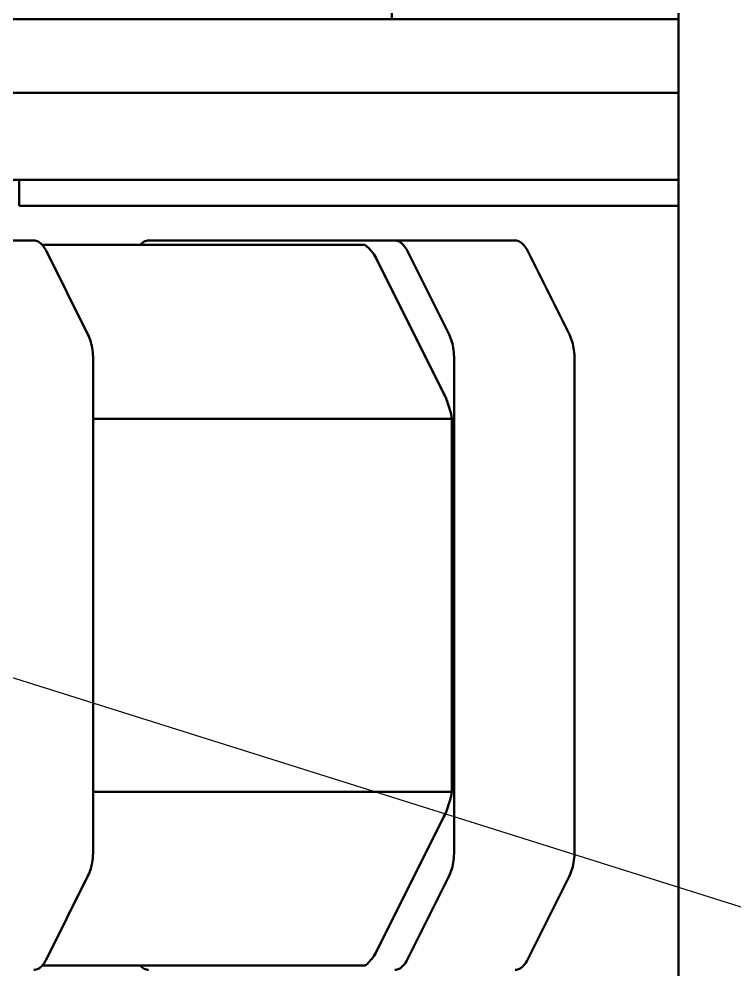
# Model space of a CAD drawing. Header units: inches. Extents: x -2049 to -860, y -317 to 524.
# Drawn here: x -1795.46 to -1767.98, y 403.3 to 439.8 of the extents above; entities that cross this region are included whole.
import ezdxf

# ---------------------------------------------------------------- set-up
doc = ezdxf.new("R2010")
doc.units = ezdxf.units.IN
doc.header["$LTSCALE"] = 2.574606
doc.header["$MEASUREMENT"] = 0
doc.layers.get('0').update_dxf_attribs({"linetype": 'CONTINUOUS', "lineweight": 50})
doc.layers.add('from', color=7, linetype='CONTINUOUS', lineweight=15)
doc.styles.add('TEXTSTYLE_1', font='gdt', dxfattribs={"width": 0.8})
doc.dimstyles.new('ISO-25', dxfattribs={"dimtxt": 5, "dimasz": 5, "dimexe": 1.25, "dimexo": 0.625, "dimtad": 1, "dimdec": 0, "dimlfac": 1.5, "dimdsep": 46, "dimtxsty": 'TEXTSTYLE_1', "dimcen": 2.5, "dimclrd": 256, "dimclre": 256, "dimclrt": 256, "dimadec": 0, "dimazin": 0, "dimtfac": 1, "dimtdec": 0, "dimtmove": 0, "dimatfit": 3, "dimfxl": 1, "dimlwd": 25, "dimarcsym": 0})

msp = doc.modelspace()

# ---------------------------------------------------------------- linework, layer by layer
at = {"color": 7, "linetype": 'Continuous'}
for p, q in [((-1770.149, 469.823), (-1770.149, 394.372)), ((-1781.148, 439.801), (-1781.148, 464.549)), ((-1810.814, 439.801), (-1770.149, 439.801)), ((-1770.149, 436.968), (-1804.405, 436.968)), ((-1816.331, 433.635), (-1770.149, 433.635)), ((-1795.46, 433.635), (-1795.46, 432.635)), ((-1770.149, 432.635), (-1795.46, 432.635)), ((-1794.894, 431.302), (-1796.037, 431.302)), ((-1782.183, 431.135), (-1794.575, 431.135)), ((-1790.485, 431.302), (-1776.419, 431.302)), ((-1794.422, 430.911), (-1792.813, 427.692)), ((-1778.957, 427.692), (-1780.566, 430.911)), ((-1775.948, 430.911), (-1774.338, 427.692)), ((-1781.704, 430.521), (-1779.152, 425.416)), ((-1792.618, 426.749), (-1792.618, 407.855)), ((-1778.762, 426.749), (-1778.762, 407.855)), ((-1774.143, 426.749), (-1774.143, 407.855)), ((-1792.618, 424.459), (-1778.845, 424.459)), ((-1778.845, 424.459), (-1778.845, 410.146)), ((-1778.845, 410.146), (-1792.618, 410.146)), ((-1779.152, 409.188), (-1781.704, 404.084)), ((-1792.813, 406.912), (-1794.422, 403.693)), ((-1780.566, 403.693), (-1778.957, 406.912)), ((-1774.338, 406.912), (-1775.948, 403.693)), ((-1794.575, 403.469), (-1782.183, 403.469))]:
    msp.add_line(p, q, dxfattribs=at)
for points, start_tangent, end_tangent in [([(-1794.894, 431.302), (-1794.721, 431.256), (-1794.56, 431.123), (-1794.422, 430.911)], (1, 0), (0.447214, -0.894427)), ([(-1790.485, 431.302), (-1790.658, 431.256), (-1790.806, 431.137)], (-1, 0), (-0.67129, -0.741195)), ([(-1782.183, 431.135), (-1782.01, 430.977), (-1781.849, 430.771), (-1781.704, 430.521)], (0.802932, -0.596071), (0.447214, -0.894427)), ([(-1780.566, 430.911), (-1780.705, 431.123), (-1780.865, 431.256), (-1781.038, 431.302)], (-0.447214, 0.894427), (-1, 0)), ([(-1776.419, 431.302), (-1776.247, 431.256), (-1776.086, 431.123), (-1775.948, 430.911)], (1, 0), (0.447214, -0.894427)), ([(-1792.813, 427.692), (-1792.707, 427.416), (-1792.64, 427.095), (-1792.618, 426.749)], (0.447214, -0.894427), (0, -1)), ([(-1778.762, 426.749), (-1778.784, 427.095), (-1778.851, 427.416), (-1778.957, 427.692)], (0, 1), (-0.447214, 0.894427)), ([(-1774.338, 427.692), (-1774.232, 427.416), (-1774.166, 427.095), (-1774.143, 426.749)], (0.447214, -0.894427), (0, -1)), ([(-1779.152, 425.416), (-1779.027, 425.128), (-1778.924, 424.806), (-1778.845, 424.459)], (0.447214, -0.894427), (0.182476, -0.98321)), ([(-1778.845, 410.146), (-1778.924, 409.798), (-1779.027, 409.477), (-1779.152, 409.188)], (-0.182476, -0.98321), (-0.447214, -0.894427)), ([(-1792.618, 407.855), (-1792.64, 407.51), (-1792.707, 407.188), (-1792.813, 406.912)], (0, -1), (-0.447214, -0.894427)), ([(-1778.957, 406.912), (-1778.851, 407.188), (-1778.784, 407.51), (-1778.762, 407.855)], (0.447214, 0.894427), (0, 1)), ([(-1774.143, 407.855), (-1774.166, 407.51), (-1774.232, 407.188), (-1774.338, 406.912)], (0, -1), (-0.447214, -0.894427)), ([(-1781.704, 404.084), (-1781.849, 403.834), (-1782.01, 403.627), (-1782.183, 403.469)], (-0.447214, -0.894427), (-0.802932, -0.596071)), ([(-1794.422, 403.693), (-1794.56, 403.481), (-1794.721, 403.348), (-1794.894, 403.303)], (-0.447214, -0.894427), (-1, 0)), ([(-1781.038, 403.303), (-1780.865, 403.348), (-1780.705, 403.481), (-1780.566, 403.693)], (1, 0), (0.447214, 0.894427)), ([(-1775.948, 403.693), (-1776.086, 403.481), (-1776.247, 403.348), (-1776.419, 403.303)], (-0.447214, -0.894427), (-1, 0)), ([(-1790.806, 403.467), (-1790.658, 403.348), (-1790.485, 403.303)], (0.67129, -0.741195), (1, 0))]:
    msp.add_spline(points, degree=3, dxfattribs=dict(at, start_tangent=start_tangent, end_tangent=end_tangent))

# ---------------------------------------------------------------- leaders
at = {"layer": 'from', "color": 4}
msp.add_leader([(-1801.239, 416.273), (-1596.817, 351.839)], dimstyle='ISO-25', override={"dimasz": 1.5, "dimldrblk": 'Dot'}, dxfattribs=at)

doc.saveas('drawing.dxf')
